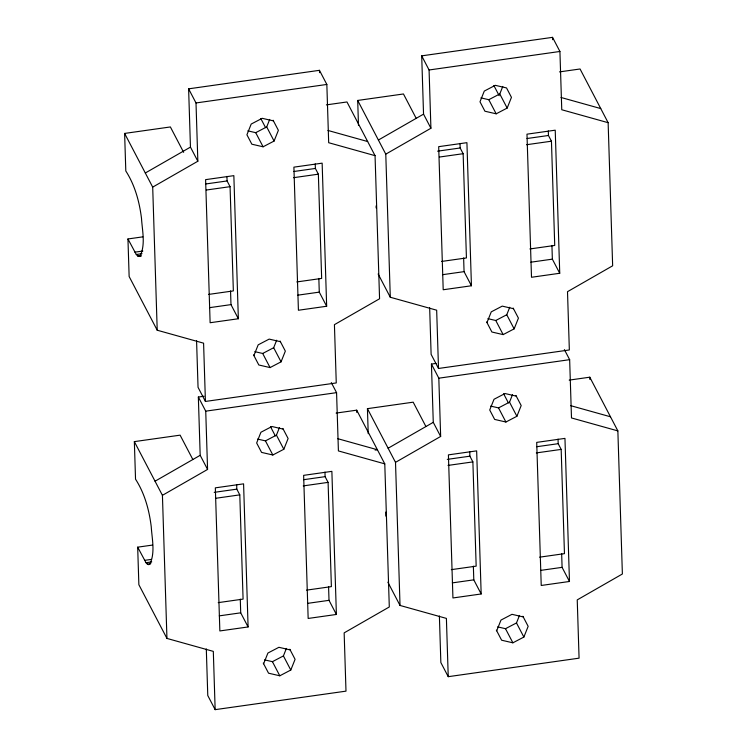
<?xml version="1.0" encoding="UTF-8"?>
<svg xmlns="http://www.w3.org/2000/svg" width="747" height="747" viewBox="0 0 747 747"><rect width="100%" height="100%" fill="white"/><g stroke="black" fill="none" stroke-linecap="round" stroke-linejoin="round"><path stroke-width="1.12" d="M247.836 130.856L255.717 132.677L266.707 126.925L269.704 119.417M273.449 120.902L262.197 118.306L251.207 124.049L246.921 134.777L251.842 144.199L263.093 146.795L274.084 141.052L278.379 130.323L273.103 120.239M253.887 355.572L258.182 344.843L269.172 339.101L280.424 341.696M254.811 351.65L262.683 353.471L273.673 347.719L276.679 340.212M253.541 354.9L258.817 364.984L270.069 367.589L281.059 361.837L285.345 351.118L280.078 341.034M257.566 439.059L265.446 440.879L276.437 435.137L279.443 427.629M283.178 429.105L271.927 426.509L260.936 432.252L256.651 442.98L261.571 452.402L272.832 454.998L283.823 449.255L288.109 438.526L282.833 428.442M263.616 663.775L267.912 653.046L278.902 647.304L290.153 649.899M480.919 97.876L488.79 99.696L499.78 93.954L502.787 86.447M264.541 659.853L272.422 661.674L283.412 655.922L286.409 648.415M507.166 108.072L511.452 97.353L506.531 87.931L495.28 85.326L484.289 91.078L479.994 101.797L484.924 111.219L496.176 113.815L507.166 108.072L499.78 93.954M263.271 663.103L268.547 673.187L279.798 675.792L290.788 670.04L295.084 659.321L289.808 649.236M486.969 322.592L491.255 311.863L502.245 306.121L513.506 308.716M487.884 318.67L495.765 320.491L506.755 314.748L509.762 307.241M486.624 321.929L491.89 332.013L503.151 334.609L514.141 328.867L518.427 318.138L513.152 308.053M490.648 406.088L498.529 407.899L509.519 402.157L512.517 394.649M516.261 396.134L505.009 393.529L494.019 399.281L489.724 410L494.654 419.422L505.906 422.018L516.896 416.275L521.191 405.556L515.916 395.471M496.699 630.795L500.985 620.075L511.975 614.323L523.236 616.929M497.623 626.873L505.495 628.694L516.485 622.951L519.492 615.444M496.353 630.132L501.629 640.216L512.881 642.812L523.871 637.07L528.157 626.341L522.891 616.256M145.31 173.005L190.457 147.112L188.618 88.837L319.455 70.321L326.841 84.448L328.68 142.714L375.05 155.665L379.569 298.763L334.423 324.665L336.262 382.94L205.425 401.447L198.048 387.329L196.573 340.707M205.425 401.447L203.586 343.172L157.215 330.221L152.696 187.124L197.843 161.231L196.003 102.955L188.618 88.837M378.393 140.034L423.54 114.132L421.7 55.857L552.537 37.35L559.923 51.468L561.763 109.744L608.133 122.695L612.652 265.792L567.505 291.685L569.345 349.96L438.508 368.467L431.122 354.349L429.656 307.736M438.508 368.467L436.668 310.201L390.289 297.25L385.779 154.153L430.916 128.251L429.077 69.985L421.7 55.857M155.049 481.208L200.187 455.315L198.347 397.04L204.09 396.227M336.113 413.082L356.711 410.168L384.78 463.868L389.299 606.966L344.152 632.868L345.992 691.143L215.155 709.65L213.315 651.375L166.945 638.424L162.426 495.326L207.573 469.433L205.733 411.158L198.347 397.04M388.123 448.237L433.269 422.335L431.43 364.06L436.024 363.415M569.195 380.111L589.785 377.198L617.862 430.898L622.382 573.995L577.235 599.888L579.074 658.163L448.237 676.679L446.398 618.404L400.028 605.453L395.508 462.356L440.655 436.453L438.816 378.187L431.43 364.06M142.826 236.855L127.952 238.965L136.281 254.503L137.653 255.95L138.923 256.464L140.072 256.044C145.712 244.586 142.247 230.711 141.51 218.46C139.428 201.783 134.983 185.256 125.804 170.979L124.618 133.424L170.381 126.953L183.641 152.323M196.003 102.955L326.841 84.448M429.077 69.985L559.923 51.468M326.383 104.879L346.972 101.966L375.05 155.665M358.485 125.487L357.701 100.443L403.455 93.973L416.191 118.334M559.466 71.899L580.055 68.985L608.133 122.695M205.612 183.986L227.079 180.951L230.067 186.666L233.353 290.91L208.506 294.43M293.907 171.493L315.374 168.458L318.362 174.172L321.658 278.416L296.802 281.936M437.565 151.174L460.152 147.981L463.14 153.695L466.436 257.939L441.58 261.45M526.99 138.522L548.457 135.487L551.445 141.202L554.732 245.446L529.884 248.956M206.34 190.027L230.067 186.666M293.515 177.693L318.362 174.172M439.423 157.047L463.14 153.695M526.588 144.713L551.445 141.202M134.852 252.159L142.854 251.029M136.281 254.503L142.005 253.691M137.653 255.95L141.08 255.465M138.923 256.464L141.211 256.146M209.515 307.661L230.982 304.617L238.358 318.745L210.122 322.732L205.602 179.644L233.848 175.648L238.358 318.745M297.82 295.168L319.277 292.133L326.663 306.251L298.417 310.248L293.898 167.151L322.144 163.154L326.663 306.251M442.597 274.681L464.064 271.647L471.441 285.765L443.204 289.761L438.685 146.664L466.922 142.668L471.441 285.765M530.893 262.188L552.36 259.153L559.736 273.271L531.5 277.268L526.98 134.171L555.226 130.183L559.736 273.271M205.733 411.158L336.57 392.651L338.41 450.927L384.78 463.868M438.816 378.187L569.653 359.671L571.492 417.947L617.862 430.898M152.556 545.067L137.681 547.168L146.01 562.706L147.383 564.153L148.653 564.667L149.802 564.246C155.441 552.789 151.977 538.914 151.239 526.663C149.157 509.986 144.722 493.459 135.534 479.182L134.348 441.626L180.111 435.156L192.847 459.517M368.224 433.69L367.431 408.656L413.184 402.175L425.921 426.537M375.115 450.077L377.403 449.75L337.653 438.657M214.212 492.348L236.808 489.154L239.796 494.869L243.083 599.113L218.236 602.633M303.646 479.695L325.104 476.661L328.092 482.375L331.388 586.619L306.531 590.139M447.294 459.377L469.891 456.184L472.879 461.898L476.166 566.142L451.319 569.653M536.719 446.725L558.186 443.69L561.174 449.405L564.461 553.648L539.614 557.169M216.07 498.23L239.796 494.869M303.245 485.895L328.092 482.375M448.023 465.409L472.879 461.898M536.318 452.915L561.174 449.405M144.582 560.362L151.445 559.391M146.01 562.706L151.734 561.893M147.383 564.153L150.81 563.668M219.254 615.864L240.711 612.829L248.097 626.948L219.851 630.944L215.332 487.847L243.578 483.851L248.097 626.948M307.549 603.371L329.016 600.336L336.393 614.454L308.156 618.451L303.637 475.353L331.873 471.357L336.393 614.454M452.327 582.884L473.794 579.849L481.171 593.968L452.934 597.964L448.415 454.867L476.651 450.871L481.171 593.968M540.632 570.391L562.089 567.356L569.475 581.474L541.23 585.471L536.71 442.383L564.956 438.386L569.475 581.474M561.006 97.474L600.747 108.576M327.924 130.445L367.673 141.547M570.736 405.677L610.476 416.779M493.879 85.541L499.183 95.691M488.79 99.696L496.176 113.815M564.377 349.587L569.653 359.671M423.54 114.132L430.916 128.251M506.755 314.748L514.141 328.867M495.765 320.491L503.151 334.609M357.701 100.443L385.779 154.153M509.519 402.157L516.896 416.275M503.609 393.744L508.39 402.885M498.529 407.899L505.906 422.018M378.141 273.99L390.289 297.25M433.269 422.335L440.655 436.453M266.707 126.925L274.084 141.052M260.796 118.521L265.577 127.653M516.485 622.951L523.871 637.07M255.717 132.677L263.093 146.795M505.495 628.694L512.881 642.812M367.431 408.656L395.508 462.356M331.295 382.567L336.57 392.651M190.457 147.112L197.843 161.231M448.237 676.679L440.851 662.552L439.385 615.939M273.673 347.719L281.059 361.837M387.87 582.193L400.028 605.453M262.683 353.471L270.069 367.589M124.618 133.424L152.696 187.124M276.437 435.137L283.823 449.255M270.526 426.724L275.307 435.856M265.446 440.879L272.832 454.998M157.215 330.221L129.138 276.521L127.952 238.965M200.187 455.315L207.573 469.433M283.412 655.922L290.788 670.04M272.422 661.674L279.798 675.792M134.348 441.626L162.426 495.326M215.155 709.65L207.778 695.532L206.303 648.91M166.945 638.424L138.867 584.724L137.681 547.168M589.785 377.198L589.859 379.467M552.537 37.35L552.612 39.684M548.307 130.912L548.457 135.487M551.93 245.446L552.36 259.153M558.046 439.115L558.186 443.69M561.66 553.648L562.089 567.356M460.012 143.405L460.152 147.981M463.626 257.939L464.064 271.647M469.742 451.608L469.891 456.184M473.355 566.142L473.794 579.849M356.711 410.168L356.777 412.447M319.455 70.321L319.529 72.655M315.234 163.892L315.374 168.458M318.848 278.416L319.277 292.133M324.964 472.095L325.104 476.661M328.577 586.619L329.016 600.336M226.929 176.385L227.079 180.951M230.552 290.91L230.982 304.617M236.668 484.588L236.808 489.154M240.282 599.113L240.711 612.829M385.825 512.059L385.872 516.14M376.115 205.901L376.133 207.937"/></g></svg>
